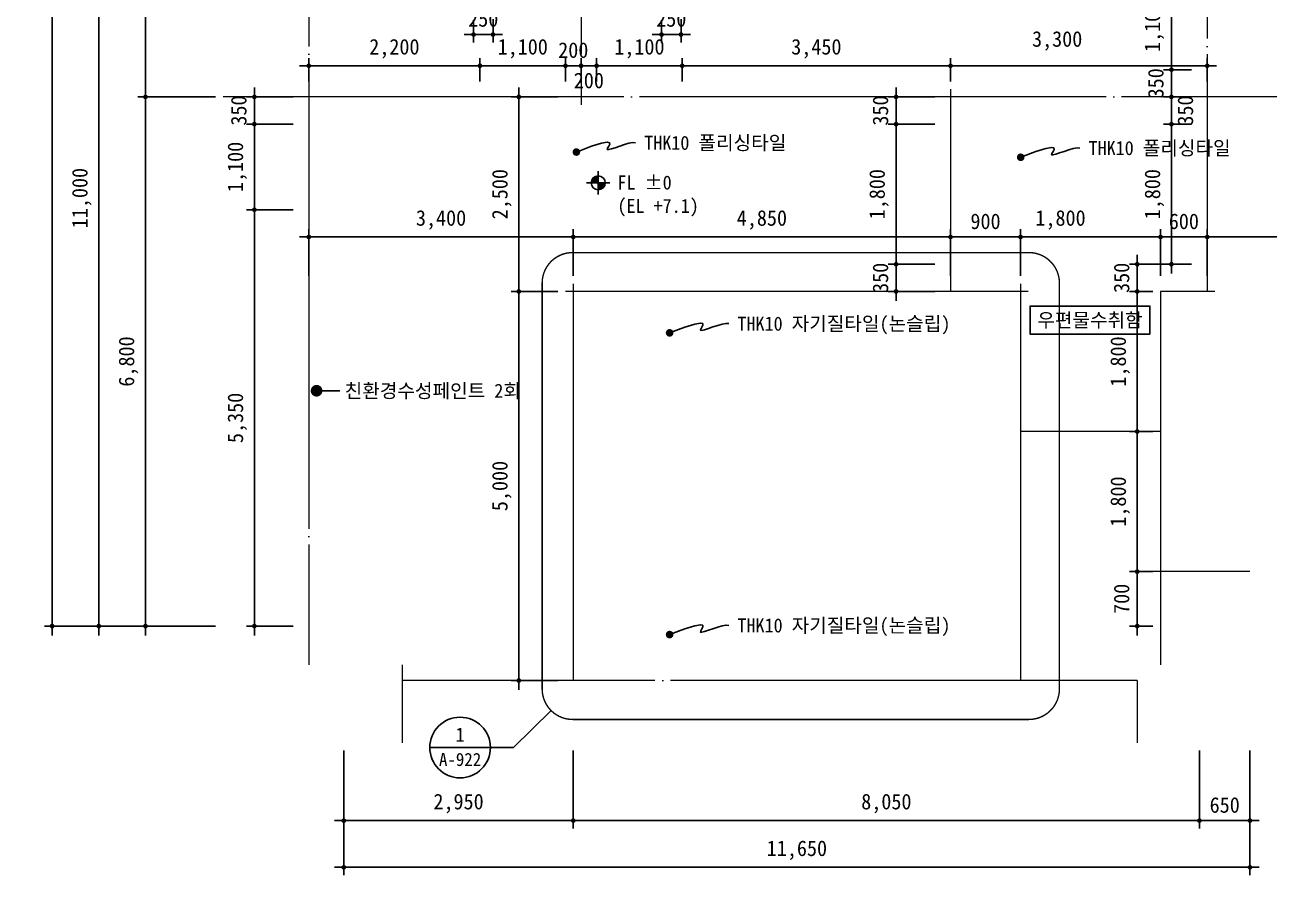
# Model space of a CAD drawing. Header units: inches. Extents: x 158004 to 351834, y 1422 to 34314.
# Drawn here: x 204784 to 220780, y 3434 to 14360 of the extents above; entities that cross this region are included whole.
import ezdxf
from ezdxf.enums import TextEntityAlignment as Align

# ---------------------------------------------------------------- set-up
doc = ezdxf.new("R2010")
doc.units = ezdxf.units.IN
doc.header["$LTSCALE"] = 2
doc.header["$MEASUREMENT"] = 0
doc.linetypes.add('CEN', pattern=[62, 60, -1, 0, -1])
doc.linetypes.add('DASHDOTX2', pattern=[2, 1, -0.5, 0, -0.5])
doc.layers.get('0').update_dxf_attribs({"linetype": 'CONTINUOUS'})
for name, color, linetype, lineweight in [('A-AXIS-LINE', 1, 'CEN', 15), ('A-DIMS', 7, 'CONTINUOUS', 25), ('A-MKXS-LEAD', 7, 'CONTINUOUS', 25), ('A-MKXS-MAK2', 3, 'DASHDOTX2', 25), ('A-MKXS-TEXT2', 7, 'CONTINUOUS', 25), ('A-MKXX-SYMB', 7, 'CONTINUOUS', 25), ('A-XXXX-SYMB', 7, 'CONTINUOUS', 25), ('A-XXXX-TXT2', 3, 'CONTINUOUS', 25)]:
    doc.layers.add(name, color=color, linetype=linetype, lineweight=lineweight)
doc.styles.add('HY울릉도L', font='H2GTRE.TTF')
doc.styles.add('돋움체', font='')
doc.styles.get('돋움체').set_extended_font_data('DotumChe')
doc.dimstyles.new('CDIM', dxfattribs={"dimtxt": 2, "dimasz": 0.6, "dimexe": 1, "dimexo": 1, "dimgap": 1, "dimtad": 1, "dimdec": 0, "dimrnd": 0.5, "dimzin": 0, "dimdsep": 32, "dimlunit": 6, "dimtxsty": 'HY울릉도L', "dimblk1": '_CIDOT', "dimblk2": '_CIDOT', "dimsah": 1, "dimcen": 4.5, "dimclrd": 2, "dimclre": 2, "dimclrt": 7, "dimadec": 0, "dimazin": 0, "dimtfac": 1, "dimtdec": 0, "dimtix": 1, "dimtmove": 2, "dimatfit": 1, "dimldrblk": '_CIDOT', "dimfxl": 1, "dimtolj": 1, "dimtzin": 0, "dimlwd": -1, "dimarcsym": 0})

# ---------------------------------------------------------------- blocks, each defined once
blk = doc.blocks.new('_CIDOT')
at = {"color": 0, "linetype": 'ByBlock'}
blk.add_line((2, 0), (-1, 0), dxfattribs=at)
at = {"color": 0, "linetype": 'ByBlock', "const_width": 0.5}
blk.add_lwpolyline([(-0.25, 0, 1), (0.25, 0, 1)], format="xyb", close=True, dxfattribs=at)
blk = doc.blocks.new('*D410')
at = {"layer": 'A-DIMS', "lineweight": -2, "transparency": 16777216}
for p, q in [((207234, 28634), (205034, 28634)), ((207234, 6634), (205034, 6634))]:
    blk.add_line(p, q, dxfattribs=at)
at = {"layer": 'A-DIMS', "transparency": 16777216}
blk.add_line((205134, 28574), (205134, 6694), dxfattribs=at)
at = {"layer": 'A-DIMS', "transparency": 16777216, "xscale": 60, "yscale": 60, "zscale": 60}
for p, rotation in [((205134, 28634), 90), ((205134, 6634), 270)]:
    blk.add_blockref('_CIDOT', p, dxfattribs=dict(at, rotation=rotation))
at = {"layer": 'A-DIMS', "color": 3, "transparency": 16777216, "insert": (204915, 17634), "char_height": 200, "attachment_point": 5, "rotation": 90, "style": '돋움체'}
blk.add_mtext('\\A1;22,000', dxfattribs=at)
blk = doc.blocks.new('*D439')
at = {"layer": 'A-DIMS', "lineweight": -2, "transparency": 16777216}
for p, q in [((207234, 17634), (206234, 17634)), ((207234, 13434), (206234, 13434))]:
    blk.add_line(p, q, dxfattribs=at)
at = {"layer": 'A-DIMS', "transparency": 16777216}
blk.add_line((206334, 13494), (206334, 17574), dxfattribs=at)
at = {"layer": 'A-DIMS', "transparency": 16777216, "xscale": 60, "yscale": 60, "zscale": 60}
for p, rotation in [((206334, 17634), 90), ((206334, 13434), 270)]:
    blk.add_blockref('_CIDOT', p, dxfattribs=dict(at, rotation=rotation))
at = {"layer": 'A-DIMS', "color": 3, "transparency": 16777216, "insert": (206115, 15534), "char_height": 200, "attachment_point": 5, "rotation": 90, "style": '돋움체'}
blk.add_mtext('\\A1;4,200', dxfattribs=at)
blk = doc.blocks.new('*D440')
at = {"layer": 'A-DIMS', "lineweight": -2, "transparency": 16777216}
for p, q in [((207234, 13434), (206234, 13434)), ((207234, 6634), (206234, 6634))]:
    blk.add_line(p, q, dxfattribs=at)
at = {"layer": 'A-DIMS', "transparency": 16777216}
blk.add_line((206334, 13374), (206334, 6694), dxfattribs=at)
at = {"layer": 'A-DIMS', "transparency": 16777216, "xscale": 60, "yscale": 60, "zscale": 60}
for p, rotation in [((206334, 13434), 90), ((206334, 6634), 270)]:
    blk.add_blockref('_CIDOT', p, dxfattribs=dict(at, rotation=rotation))
at = {"layer": 'A-DIMS', "color": 3, "transparency": 16777216, "insert": (206115, 10034), "char_height": 200, "attachment_point": 5, "rotation": 90, "style": '돋움체'}
blk.add_mtext('\\A1;6,800', dxfattribs=at)
blk = doc.blocks.new('*D441')
at = {"layer": 'A-DIMS', "lineweight": -2, "transparency": 16777216}
for p, q in [((207234, 17634), (205634, 17634)), ((207234, 6634), (205634, 6634))]:
    blk.add_line(p, q, dxfattribs=at)
at = {"layer": 'A-DIMS', "transparency": 16777216}
blk.add_line((205734, 6694), (205734, 17574), dxfattribs=at)
at = {"layer": 'A-DIMS', "transparency": 16777216, "xscale": 60, "yscale": 60, "zscale": 60}
for p, rotation in [((205734, 17634), 90), ((205734, 6634), 270)]:
    blk.add_blockref('_CIDOT', p, dxfattribs=dict(at, rotation=rotation))
at = {"layer": 'A-DIMS', "color": 3, "transparency": 16777216, "insert": (205515, 12134), "char_height": 200, "attachment_point": 5, "rotation": 90, "style": '돋움체'}
blk.add_mtext('\\A1;11,000', dxfattribs=at)
blk = doc.blocks.new('*D444')
at = {"layer": 'A-DIMS', "lineweight": -2, "transparency": 16777216}
for p, q in [((216484, 13084), (215884, 13084)), ((216484, 11284), (215884, 11284))]:
    blk.add_line(p, q, dxfattribs=at)
at = {"layer": 'A-DIMS', "transparency": 16777216}
blk.add_line((215984, 13024), (215984, 11344), dxfattribs=at)
at = {"layer": 'A-DIMS', "transparency": 16777216, "xscale": 60, "yscale": 60, "zscale": 60}
for p, rotation in [((215984, 13084), 90), ((215984, 11284), 270)]:
    blk.add_blockref('_CIDOT', p, dxfattribs=dict(at, rotation=rotation))
at = {"layer": 'A-DIMS', "color": 3, "transparency": 16777216, "insert": (215765, 12184), "char_height": 200, "attachment_point": 5, "rotation": 90, "style": '돋움체'}
blk.add_mtext('\\A1;1,800', dxfattribs=at)
blk = doc.blocks.new('*D445')
at = {"layer": 'A-DIMS', "transparency": 16777216}
for p, q in [((215984, 13494), (215984, 13554)), ((215984, 13084), (215984, 13434)), ((215984, 13024), (215984, 12964))]:
    blk.add_line(p, q, dxfattribs=at)
at = {"layer": 'A-DIMS', "lineweight": -2, "transparency": 16777216}
for p, q in [((216484, 13434), (215884, 13434)), ((216484, 13084), (215884, 13084))]:
    blk.add_line(p, q, dxfattribs=at)
at = {"layer": 'A-DIMS', "transparency": 16777216, "xscale": 60, "yscale": 60, "zscale": 60}
for p, rotation in [((215984, 13434), 270), ((215984, 13084), 90)]:
    blk.add_blockref('_CIDOT', p, dxfattribs=dict(at, rotation=rotation))
at = {"layer": 'A-DIMS', "color": 3, "transparency": 16777216, "insert": (215784, 13259), "char_height": 200, "attachment_point": 5, "rotation": 90, "style": '돋움체'}
blk.add_mtext('\\A1;350', dxfattribs=at)
blk = doc.blocks.new('*D446')
at = {"layer": 'A-DIMS', "transparency": 16777216}
for p, q in [((215984, 11344), (215984, 11404)), ((215984, 10934), (215984, 11284)), ((215984, 10874), (215984, 10814))]:
    blk.add_line(p, q, dxfattribs=at)
at = {"layer": 'A-DIMS', "lineweight": -2, "transparency": 16777216}
for p, q in [((216484, 11284), (215884, 11284)), ((216484, 10934), (215884, 10934))]:
    blk.add_line(p, q, dxfattribs=at)
at = {"layer": 'A-DIMS', "transparency": 16777216, "xscale": 60, "yscale": 60, "zscale": 60}
for p, rotation in [((215984, 11284), 270), ((215984, 10934), 90)]:
    blk.add_blockref('_CIDOT', p, dxfattribs=dict(at, rotation=rotation))
at = {"layer": 'A-DIMS', "color": 3, "transparency": 16777216, "insert": (215784, 11109), "char_height": 200, "attachment_point": 5, "rotation": 90, "style": '돋움체'}
blk.add_mtext('\\A1;350', dxfattribs=at)
blk = doc.blocks.new('*D145')
at = {"layer": 'A-DIMS', "lineweight": -2, "transparency": 16777216}
for p, q in [((208234, 13084), (207634, 13084)), ((208234, 11984), (207634, 11984))]:
    blk.add_line(p, q, dxfattribs=at)
at = {"layer": 'A-DIMS', "transparency": 16777216}
blk.add_line((207734, 13024), (207734, 12044), dxfattribs=at)
at = {"layer": 'A-DIMS', "transparency": 16777216, "xscale": 60, "yscale": 60, "zscale": 60}
for p, rotation in [((207734, 13084), 90), ((207734, 11984), 270)]:
    blk.add_blockref('_CIDOT', p, dxfattribs=dict(at, rotation=rotation))
at = {"layer": 'A-DIMS', "color": 3, "transparency": 16777216, "insert": (207515, 12534), "char_height": 200, "attachment_point": 5, "rotation": 90, "style": '돋움체'}
blk.add_mtext('\\A1;1,100', dxfattribs=at)
blk = doc.blocks.new('*D447')
at = {"layer": 'A-DIMS', "transparency": 16777216}
for p, q in [((207734, 13494), (207734, 13554)), ((207734, 13084), (207734, 13434)), ((207734, 13024), (207734, 12964))]:
    blk.add_line(p, q, dxfattribs=at)
at = {"layer": 'A-DIMS', "lineweight": -2, "transparency": 16777216}
for p, q in [((208234, 13434), (207634, 13434)), ((208234, 13084), (207634, 13084))]:
    blk.add_line(p, q, dxfattribs=at)
at = {"layer": 'A-DIMS', "transparency": 16777216, "xscale": 60, "yscale": 60, "zscale": 60}
for p, rotation in [((207734, 13434), 270), ((207734, 13084), 90)]:
    blk.add_blockref('_CIDOT', p, dxfattribs=dict(at, rotation=rotation))
at = {"layer": 'A-DIMS', "color": 3, "transparency": 16777216, "insert": (207534, 13259), "char_height": 200, "attachment_point": 5, "rotation": 90, "style": '돋움체'}
blk.add_mtext('\\A1;350', dxfattribs=at)
blk = doc.blocks.new('*D146')
at = {"layer": 'A-DIMS', "lineweight": -2, "transparency": 16777216}
for p, q in [((208234, 11984), (207634, 11984)), ((208234, 6634), (207634, 6634))]:
    blk.add_line(p, q, dxfattribs=at)
at = {"layer": 'A-DIMS', "transparency": 16777216}
blk.add_line((207734, 6694), (207734, 11924), dxfattribs=at)
at = {"layer": 'A-DIMS', "transparency": 16777216, "xscale": 60, "yscale": 60, "zscale": 60}
for p, rotation in [((207734, 11984), 90), ((207734, 6634), 270)]:
    blk.add_blockref('_CIDOT', p, dxfattribs=dict(at, rotation=rotation))
at = {"layer": 'A-DIMS', "color": 3, "transparency": 16777216, "insert": (207515, 9309), "char_height": 200, "attachment_point": 5, "rotation": 90, "style": '돋움체'}
blk.add_mtext('\\A1;5,350', dxfattribs=at)
blk = doc.blocks.new('*D165')
at = {"layer": 'A-DIMS', "lineweight": -2, "transparency": 16777216}
for p, q in [((211934, 13609), (211934, 13934)), ((212134, 13634), (212134, 13934))]:
    blk.add_line(p, q, dxfattribs=at)
at = {"layer": 'A-DIMS', "transparency": 16777216}
for p, q in [((211874, 13834), (211814, 13834)), ((212134, 13834), (211934, 13834)), ((212194, 13834), (212254, 13834))]:
    blk.add_line(p, q, dxfattribs=at)
at = {"layer": 'A-DIMS', "transparency": 16777216, "xscale": 60, "yscale": 60, "zscale": 60}
blk.add_blockref('_CIDOT', (211934, 13834), dxfattribs=at)
at = {"layer": 'A-DIMS', "transparency": 16777216, "xscale": 60, "yscale": 60, "zscale": 60, "rotation": 180}
blk.add_blockref('_CIDOT', (212134, 13834), dxfattribs=at)
at = {"layer": 'A-DIMS', "color": 3, "transparency": 16777216, "insert": (212034, 13644), "char_height": 200, "attachment_point": 5, "style": '돋움체'}
blk.add_mtext('\\A1;200', dxfattribs=at)
blk = doc.blocks.new('*D166')
at = {"layer": 'A-DIMS', "lineweight": -2, "transparency": 16777216}
for p, q in [((212134, 13634), (212134, 13934)), ((213234, 13634), (213234, 13934))]:
    blk.add_line(p, q, dxfattribs=at)
at = {"layer": 'A-DIMS', "transparency": 16777216}
blk.add_line((212194, 13834), (213174, 13834), dxfattribs=at)
at = {"layer": 'A-DIMS', "transparency": 16777216, "xscale": 60, "yscale": 60, "zscale": 60, "rotation": 180}
blk.add_blockref('_CIDOT', (212134, 13834), dxfattribs=at)
at = {"layer": 'A-DIMS', "transparency": 16777216, "xscale": 60, "yscale": 60, "zscale": 60}
blk.add_blockref('_CIDOT', (213234, 13834), dxfattribs=at)
at = {"layer": 'A-DIMS', "color": 3, "transparency": 16777216, "insert": (212684, 14053), "char_height": 200, "attachment_point": 5, "style": '돋움체'}
blk.add_mtext('\\A1;1,100', dxfattribs=at)
blk = doc.blocks.new('*D167')
at = {"layer": 'A-DIMS', "lineweight": -2, "transparency": 16777216}
for p, q in [((211734, 13634), (211734, 13934)), ((211934, 13609), (211934, 13934))]:
    blk.add_line(p, q, dxfattribs=at)
at = {"layer": 'A-DIMS', "transparency": 16777216}
for p, q in [((211674, 13834), (211614, 13834)), ((211734, 13834), (211934, 13834)), ((211994, 13834), (212054, 13834))]:
    blk.add_line(p, q, dxfattribs=at)
at = {"layer": 'A-DIMS', "transparency": 16777216, "xscale": 60, "yscale": 60, "zscale": 60}
blk.add_blockref('_CIDOT', (211734, 13834), dxfattribs=at)
at = {"layer": 'A-DIMS', "transparency": 16777216, "xscale": 60, "yscale": 60, "zscale": 60, "rotation": 180}
blk.add_blockref('_CIDOT', (211934, 13834), dxfattribs=at)
at = {"layer": 'A-DIMS', "color": 3, "transparency": 16777216, "insert": (211834, 14034), "char_height": 200, "attachment_point": 5, "style": '돋움체'}
blk.add_mtext('\\A1;200', dxfattribs=at)
blk = doc.blocks.new('*D168')
at = {"layer": 'A-DIMS', "lineweight": -2, "transparency": 16777216}
for p, q in [((210634, 13634), (210634, 13934)), ((211734, 13634), (211734, 13934))]:
    blk.add_line(p, q, dxfattribs=at)
at = {"layer": 'A-DIMS', "transparency": 16777216}
blk.add_line((211674, 13834), (210694, 13834), dxfattribs=at)
at = {"layer": 'A-DIMS', "transparency": 16777216, "xscale": 60, "yscale": 60, "zscale": 60, "rotation": 180}
blk.add_blockref('_CIDOT', (210634, 13834), dxfattribs=at)
at = {"layer": 'A-DIMS', "transparency": 16777216, "xscale": 60, "yscale": 60, "zscale": 60}
blk.add_blockref('_CIDOT', (211734, 13834), dxfattribs=at)
at = {"layer": 'A-DIMS', "color": 3, "transparency": 16777216, "insert": (211184, 14053), "char_height": 200, "attachment_point": 5, "style": '돋움체'}
blk.add_mtext('\\A1;1,100', dxfattribs=at)
blk = doc.blocks.new('*D169')
at = {"layer": 'A-DIMS', "lineweight": -2, "transparency": 16777216}
for p, q in [((208434, 13634), (208434, 13934)), ((210634, 13634), (210634, 13934))]:
    blk.add_line(p, q, dxfattribs=at)
at = {"layer": 'A-DIMS', "transparency": 16777216}
blk.add_line((208494, 13834), (210574, 13834), dxfattribs=at)
at = {"layer": 'A-DIMS', "transparency": 16777216, "xscale": 60, "yscale": 60, "zscale": 60, "rotation": 180}
blk.add_blockref('_CIDOT', (208434, 13834), dxfattribs=at)
at = {"layer": 'A-DIMS', "transparency": 16777216, "xscale": 60, "yscale": 60, "zscale": 60}
blk.add_blockref('_CIDOT', (210634, 13834), dxfattribs=at)
at = {"layer": 'A-DIMS', "color": 3, "transparency": 16777216, "insert": (209534, 14053), "char_height": 200, "attachment_point": 5, "style": '돋움체'}
blk.add_mtext('\\A1;2,200', dxfattribs=at)
blk = doc.blocks.new('*D170')
at = {"layer": 'A-DIMS', "lineweight": -2, "transparency": 16777216}
for p, q in [((213234, 13634), (213234, 13934)), ((216684, 13634), (216684, 13934))]:
    blk.add_line(p, q, dxfattribs=at)
at = {"layer": 'A-DIMS', "transparency": 16777216}
blk.add_line((216624, 13834), (213294, 13834), dxfattribs=at)
at = {"layer": 'A-DIMS', "transparency": 16777216, "xscale": 60, "yscale": 60, "zscale": 60, "rotation": 180}
blk.add_blockref('_CIDOT', (213234, 13834), dxfattribs=at)
at = {"layer": 'A-DIMS', "transparency": 16777216, "xscale": 60, "yscale": 60, "zscale": 60}
blk.add_blockref('_CIDOT', (216684, 13834), dxfattribs=at)
at = {"layer": 'A-DIMS', "color": 3, "transparency": 16777216, "insert": (214959, 14053), "char_height": 200, "attachment_point": 5, "style": '돋움체'}
blk.add_mtext('\\A1;3,450', dxfattribs=at)
blk = doc.blocks.new('*D171')
at = {"layer": 'A-DIMS', "lineweight": -2, "transparency": 16777216}
for p, q in [((216684, 13634), (216684, 13934)), ((219984, 13634), (219984, 13934))]:
    blk.add_line(p, q, dxfattribs=at)
at = {"layer": 'A-DIMS', "transparency": 16777216}
blk.add_line((216744, 13834), (219924, 13834), dxfattribs=at)
at = {"layer": 'A-DIMS', "transparency": 16777216, "xscale": 60, "yscale": 60, "zscale": 60, "rotation": 180}
blk.add_blockref('_CIDOT', (216684, 13834), dxfattribs=at)
at = {"layer": 'A-DIMS', "transparency": 16777216, "xscale": 60, "yscale": 60, "zscale": 60}
blk.add_blockref('_CIDOT', (219984, 13834), dxfattribs=at)
at = {"layer": 'A-DIMS', "color": 3, "transparency": 16777216, "insert": (218055, 14153), "char_height": 200, "attachment_point": 5, "style": '돋움체'}
blk.add_mtext('\\A1;3,300', dxfattribs=at)
blk = doc.blocks.new('*D448')
at = {"layer": 'A-DIMS', "lineweight": -2, "transparency": 16777216}
for p, q in [((211634, 13434), (211034, 13434)), ((211634, 10934), (211034, 10934))]:
    blk.add_line(p, q, dxfattribs=at)
at = {"layer": 'A-DIMS', "transparency": 16777216}
blk.add_line((211134, 13374), (211134, 10994), dxfattribs=at)
at = {"layer": 'A-DIMS', "transparency": 16777216, "xscale": 60, "yscale": 60, "zscale": 60}
for p, rotation in [((211134, 13434), 90), ((211134, 10934), 270)]:
    blk.add_blockref('_CIDOT', p, dxfattribs=dict(at, rotation=rotation))
at = {"layer": 'A-DIMS', "color": 3, "transparency": 16777216, "insert": (210915, 12184), "char_height": 200, "attachment_point": 5, "rotation": 90, "style": '돋움체'}
blk.add_mtext('\\A1;2,500', dxfattribs=at)
blk = doc.blocks.new('*D449')
at = {"layer": 'A-DIMS', "lineweight": -2, "transparency": 16777216}
for p, q in [((211634, 10934), (211034, 10934)), ((211634, 5934), (211034, 5934))]:
    blk.add_line(p, q, dxfattribs=at)
at = {"layer": 'A-DIMS', "transparency": 16777216}
blk.add_line((211134, 5994), (211134, 10874), dxfattribs=at)
at = {"layer": 'A-DIMS', "transparency": 16777216, "xscale": 60, "yscale": 60, "zscale": 60}
for p, rotation in [((211134, 10934), 90), ((211134, 5934), 270)]:
    blk.add_blockref('_CIDOT', p, dxfattribs=dict(at, rotation=rotation))
at = {"layer": 'A-DIMS', "color": 3, "transparency": 16777216, "insert": (210915, 8434), "char_height": 200, "attachment_point": 5, "rotation": 90, "style": '돋움체'}
blk.add_mtext('\\A1;5,000', dxfattribs=at)
blk = doc.blocks.new('*D450')
at = {"layer": 'A-DIMS', "lineweight": -2, "transparency": 16777216}
for p, q in [((216684, 11134), (216684, 11734)), ((217584, 11134), (217584, 11734))]:
    blk.add_line(p, q, dxfattribs=at)
at = {"layer": 'A-DIMS', "transparency": 16777216}
blk.add_line((217524, 11634), (216744, 11634), dxfattribs=at)
at = {"layer": 'A-DIMS', "transparency": 16777216, "xscale": 60, "yscale": 60, "zscale": 60, "rotation": 180}
blk.add_blockref('_CIDOT', (216684, 11634), dxfattribs=at)
at = {"layer": 'A-DIMS', "transparency": 16777216, "xscale": 60, "yscale": 60, "zscale": 60}
blk.add_blockref('_CIDOT', (217584, 11634), dxfattribs=at)
at = {"layer": 'A-DIMS', "color": 3, "transparency": 16777216, "insert": (217134, 11834), "char_height": 200, "attachment_point": 5, "style": '돋움체'}
blk.add_mtext('\\A1;900', dxfattribs=at)
blk = doc.blocks.new('*D451')
at = {"layer": 'A-DIMS', "lineweight": -2, "transparency": 16777216}
for p, q in [((211834, 11134), (211834, 11734)), ((216684, 11134), (216684, 11734))]:
    blk.add_line(p, q, dxfattribs=at)
at = {"layer": 'A-DIMS', "transparency": 16777216}
blk.add_line((211894, 11634), (216624, 11634), dxfattribs=at)
at = {"layer": 'A-DIMS', "transparency": 16777216, "xscale": 60, "yscale": 60, "zscale": 60, "rotation": 180}
blk.add_blockref('_CIDOT', (211834, 11634), dxfattribs=at)
at = {"layer": 'A-DIMS', "transparency": 16777216, "xscale": 60, "yscale": 60, "zscale": 60}
blk.add_blockref('_CIDOT', (216684, 11634), dxfattribs=at)
at = {"layer": 'A-DIMS', "color": 3, "transparency": 16777216, "insert": (214259, 11853), "char_height": 200, "attachment_point": 5, "style": '돋움체'}
blk.add_mtext('\\A1;4,850', dxfattribs=at)
blk = doc.blocks.new('*D452')
at = {"layer": 'A-DIMS', "lineweight": -2, "transparency": 16777216}
for p, q in [((217584, 11134), (217584, 11734)), ((219384, 11134), (219384, 11734))]:
    blk.add_line(p, q, dxfattribs=at)
at = {"layer": 'A-DIMS', "transparency": 16777216}
blk.add_line((217644, 11634), (219324, 11634), dxfattribs=at)
at = {"layer": 'A-DIMS', "transparency": 16777216, "xscale": 60, "yscale": 60, "zscale": 60, "rotation": 180}
blk.add_blockref('_CIDOT', (217584, 11634), dxfattribs=at)
at = {"layer": 'A-DIMS', "transparency": 16777216, "xscale": 60, "yscale": 60, "zscale": 60}
blk.add_blockref('_CIDOT', (219384, 11634), dxfattribs=at)
at = {"layer": 'A-DIMS', "color": 3, "transparency": 16777216, "insert": (218098, 11853), "char_height": 200, "attachment_point": 5, "style": '돋움체'}
blk.add_mtext('\\A1;1,800', dxfattribs=at)
blk = doc.blocks.new('*D453')
at = {"layer": 'A-DIMS', "lineweight": -2, "transparency": 16777216}
for p, q in [((219384, 11134), (219384, 11734)), ((219984, 11134), (219984, 11734))]:
    blk.add_line(p, q, dxfattribs=at)
at = {"layer": 'A-DIMS', "transparency": 16777216}
blk.add_line((219924, 11634), (219444, 11634), dxfattribs=at)
at = {"layer": 'A-DIMS', "transparency": 16777216, "xscale": 60, "yscale": 60, "zscale": 60, "rotation": 180}
blk.add_blockref('_CIDOT', (219384, 11634), dxfattribs=at)
at = {"layer": 'A-DIMS', "transparency": 16777216, "xscale": 60, "yscale": 60, "zscale": 60}
blk.add_blockref('_CIDOT', (219984, 11634), dxfattribs=at)
at = {"layer": 'A-DIMS', "color": 3, "transparency": 16777216, "insert": (219684, 11834), "char_height": 200, "attachment_point": 5, "style": '돋움체'}
blk.add_mtext('\\A1;600', dxfattribs=at)
blk = doc.blocks.new('*D454')
at = {"layer": 'A-DIMS', "lineweight": -2, "transparency": 16777216}
for p, q in [((208434, 11134), (208434, 11734)), ((211834, 11134), (211834, 11734))]:
    blk.add_line(p, q, dxfattribs=at)
at = {"layer": 'A-DIMS', "transparency": 16777216}
blk.add_line((211774, 11634), (208494, 11634), dxfattribs=at)
at = {"layer": 'A-DIMS', "transparency": 16777216, "xscale": 60, "yscale": 60, "zscale": 60, "rotation": 180}
blk.add_blockref('_CIDOT', (208434, 11634), dxfattribs=at)
at = {"layer": 'A-DIMS', "transparency": 16777216, "xscale": 60, "yscale": 60, "zscale": 60}
blk.add_blockref('_CIDOT', (211834, 11634), dxfattribs=at)
at = {"layer": 'A-DIMS', "color": 3, "transparency": 16777216, "insert": (210134, 11853), "char_height": 200, "attachment_point": 5, "style": '돋움체'}
blk.add_mtext('\\A1;3,400', dxfattribs=at)
blk = doc.blocks.new('*D177')
at = {"layer": 'A-DIMS', "lineweight": -2, "transparency": 16777216}
for p, q in [((219784, 13084), (219424, 13084)), ((219784, 11284), (219424, 11284))]:
    blk.add_line(p, q, dxfattribs=at)
at = {"layer": 'A-DIMS', "transparency": 16777216}
blk.add_line((219524, 13024), (219524, 11344), dxfattribs=at)
at = {"layer": 'A-DIMS', "transparency": 16777216, "xscale": 60, "yscale": 60, "zscale": 60}
for p, rotation in [((219524, 13084), 90), ((219524, 11284), 270)]:
    blk.add_blockref('_CIDOT', p, dxfattribs=dict(at, rotation=rotation))
at = {"layer": 'A-DIMS', "color": 3, "transparency": 16777216, "insert": (219305, 12184), "char_height": 200, "attachment_point": 5, "rotation": 90, "style": '돋움체'}
blk.add_mtext('\\A1;1,800', dxfattribs=at)
blk = doc.blocks.new('*D176')
at = {"layer": 'A-DIMS', "lineweight": -2, "transparency": 16777216}
for p, q in [((219784, 13434), (219424, 13434)), ((219784, 13084), (219424, 13084))]:
    blk.add_line(p, q, dxfattribs=at)
at = {"layer": 'A-DIMS', "transparency": 16777216}
blk.add_line((219524, 13144), (219524, 13374), dxfattribs=at)
at = {"layer": 'A-DIMS', "transparency": 16777216, "xscale": 60, "yscale": 60, "zscale": 60}
for p, rotation in [((219524, 13434), 90), ((219524, 13084), 270)]:
    blk.add_blockref('_CIDOT', p, dxfattribs=dict(at, rotation=rotation))
at = {"layer": 'A-DIMS', "color": 3, "transparency": 16777216, "insert": (219704, 13259), "char_height": 200, "attachment_point": 5, "rotation": 90, "style": '돋움체'}
blk.add_mtext('\\A1;350', dxfattribs=at)
blk = doc.blocks.new('*D456')
at = {"layer": 'A-DIMS', "transparency": 16777216}
for p, q in [((219084, 11344), (219084, 11404)), ((219084, 10934), (219084, 11284)), ((219084, 10874), (219084, 10814))]:
    blk.add_line(p, q, dxfattribs=at)
at = {"layer": 'A-DIMS', "lineweight": -2, "transparency": 16777216}
for p, q in [((219784, 11284), (218984, 11284)), ((219284, 10934), (218984, 10934))]:
    blk.add_line(p, q, dxfattribs=at)
at = {"layer": 'A-DIMS', "transparency": 16777216, "xscale": 60, "yscale": 60, "zscale": 60}
for p, rotation in [((219084, 11284), 270), ((219084, 10934), 90)]:
    blk.add_blockref('_CIDOT', p, dxfattribs=dict(at, rotation=rotation))
at = {"layer": 'A-DIMS', "color": 3, "transparency": 16777216, "insert": (218884, 11109), "char_height": 200, "attachment_point": 5, "rotation": 90, "style": '돋움체'}
blk.add_mtext('\\A1;350', dxfattribs=at)
blk = doc.blocks.new('*D175')
at = {"layer": 'A-DIMS', "lineweight": -2, "transparency": 16777216}
for p, q in [((219784, 13784), (219424, 13784)), ((219784, 13434), (219424, 13434))]:
    blk.add_line(p, q, dxfattribs=at)
at = {"layer": 'A-DIMS', "transparency": 16777216}
for p, q in [((219524, 13844), (219524, 13904)), ((219524, 13784), (219524, 13434)), ((219524, 13374), (219524, 13314))]:
    blk.add_line(p, q, dxfattribs=at)
at = {"layer": 'A-DIMS', "transparency": 16777216, "xscale": 60, "yscale": 60, "zscale": 60}
for p, rotation in [((219524, 13784), 270), ((219524, 13434), 90)]:
    blk.add_blockref('_CIDOT', p, dxfattribs=dict(at, rotation=rotation))
at = {"layer": 'A-DIMS', "color": 3, "transparency": 16777216, "insert": (219324, 13609), "char_height": 200, "attachment_point": 5, "rotation": 90, "style": '돋움체'}
blk.add_mtext('\\A1;350', dxfattribs=at)
blk = doc.blocks.new('*D173')
at = {"layer": 'A-DIMS', "lineweight": -2, "transparency": 16777216}
for p, q in [((219784, 14884), (219424, 14884)), ((219784, 13784), (219424, 13784))]:
    blk.add_line(p, q, dxfattribs=at)
at = {"layer": 'A-DIMS', "transparency": 16777216}
blk.add_line((219524, 13844), (219524, 14824), dxfattribs=at)
at = {"layer": 'A-DIMS', "transparency": 16777216, "xscale": 60, "yscale": 60, "zscale": 60}
for p, rotation in [((219524, 14884), 90), ((219524, 13784), 270)]:
    blk.add_blockref('_CIDOT', p, dxfattribs=dict(at, rotation=rotation))
at = {"layer": 'A-DIMS', "color": 3, "transparency": 16777216, "insert": (219305, 14334), "char_height": 200, "attachment_point": 5, "rotation": 90, "style": '돋움체'}
blk.add_mtext('\\A1;1,100', dxfattribs=at)
blk = doc.blocks.new('*D457')
at = {"layer": 'A-DIMS', "lineweight": -2, "transparency": 16777216}
for p, q in [((219284, 10934), (218984, 10934)), ((219284, 9134), (218984, 9134))]:
    blk.add_line(p, q, dxfattribs=at)
at = {"layer": 'A-DIMS', "transparency": 16777216}
blk.add_line((219084, 10874), (219084, 9194), dxfattribs=at)
at = {"layer": 'A-DIMS', "transparency": 16777216, "xscale": 60, "yscale": 60, "zscale": 60}
for p, rotation in [((219084, 10934), 90), ((219084, 9134), 270)]:
    blk.add_blockref('_CIDOT', p, dxfattribs=dict(at, rotation=rotation))
at = {"layer": 'A-DIMS', "color": 3, "transparency": 16777216, "insert": (218865, 10034), "char_height": 200, "attachment_point": 5, "rotation": 90, "style": '돋움체'}
blk.add_mtext('\\A1;1,800', dxfattribs=at)
blk = doc.blocks.new('*D458')
at = {"layer": 'A-DIMS', "lineweight": -2, "transparency": 16777216}
for p, q in [((219284, 9134), (218984, 9134)), ((219284, 7334), (218984, 7334))]:
    blk.add_line(p, q, dxfattribs=at)
at = {"layer": 'A-DIMS', "transparency": 16777216}
blk.add_line((219084, 7394), (219084, 9074), dxfattribs=at)
at = {"layer": 'A-DIMS', "transparency": 16777216, "xscale": 60, "yscale": 60, "zscale": 60}
for p, rotation in [((219084, 9134), 90), ((219084, 7334), 270)]:
    blk.add_blockref('_CIDOT', p, dxfattribs=dict(at, rotation=rotation))
at = {"layer": 'A-DIMS', "color": 3, "transparency": 16777216, "insert": (218865, 8234), "char_height": 200, "attachment_point": 5, "rotation": 90, "style": '돋움체'}
blk.add_mtext('\\A1;1,800', dxfattribs=at)
blk = doc.blocks.new('*D459')
at = {"layer": 'A-DIMS', "lineweight": -2, "transparency": 16777216}
for p, q in [((219284, 7334), (218984, 7334)), ((219284, 6634), (218984, 6634))]:
    blk.add_line(p, q, dxfattribs=at)
at = {"layer": 'A-DIMS', "transparency": 16777216}
blk.add_line((219084, 7274), (219084, 6694), dxfattribs=at)
at = {"layer": 'A-DIMS', "transparency": 16777216, "xscale": 60, "yscale": 60, "zscale": 60}
for p, rotation in [((219084, 7334), 90), ((219084, 6634), 270)]:
    blk.add_blockref('_CIDOT', p, dxfattribs=dict(at, rotation=rotation))
at = {"layer": 'A-DIMS', "color": 3, "transparency": 16777216, "insert": (218884, 6984), "char_height": 200, "attachment_point": 5, "rotation": 90, "style": '돋움체'}
blk.add_mtext('\\A1;700', dxfattribs=at)
blk = doc.blocks.new('*D460')
at = {"layer": 'A-DIMS', "lineweight": -2, "transparency": 16777216}
for p, q in [((208884, 5034), (208884, 3434)), ((220534, 5034), (220534, 3434))]:
    blk.add_line(p, q, dxfattribs=at)
at = {"layer": 'A-DIMS', "transparency": 16777216}
blk.add_line((208944, 3534), (220474, 3534), dxfattribs=at)
at = {"layer": 'A-DIMS', "transparency": 16777216, "xscale": 60, "yscale": 60, "zscale": 60, "rotation": 180}
blk.add_blockref('_CIDOT', (208884, 3534), dxfattribs=at)
at = {"layer": 'A-DIMS', "transparency": 16777216, "xscale": 60, "yscale": 60, "zscale": 60}
blk.add_blockref('_CIDOT', (220534, 3534), dxfattribs=at)
at = {"layer": 'A-DIMS', "color": 3, "transparency": 16777216, "insert": (214709, 3753), "char_height": 200, "attachment_point": 5, "style": '돋움체'}
blk.add_mtext('\\A1;11,650', dxfattribs=at)
blk = doc.blocks.new('*D461')
at = {"layer": 'A-DIMS', "lineweight": -2, "transparency": 16777216}
for p, q in [((211834, 5034), (211834, 4034)), ((219884, 5034), (219884, 4034))]:
    blk.add_line(p, q, dxfattribs=at)
at = {"layer": 'A-DIMS', "transparency": 16777216}
blk.add_line((211894, 4134), (219824, 4134), dxfattribs=at)
at = {"layer": 'A-DIMS', "transparency": 16777216, "xscale": 60, "yscale": 60, "zscale": 60, "rotation": 180}
blk.add_blockref('_CIDOT', (211834, 4134), dxfattribs=at)
at = {"layer": 'A-DIMS', "transparency": 16777216, "xscale": 60, "yscale": 60, "zscale": 60}
blk.add_blockref('_CIDOT', (219884, 4134), dxfattribs=at)
at = {"layer": 'A-DIMS', "color": 3, "transparency": 16777216, "insert": (215859, 4353), "char_height": 200, "attachment_point": 5, "style": '돋움체'}
blk.add_mtext('\\A1;8,050', dxfattribs=at)
blk = doc.blocks.new('*D462')
at = {"layer": 'A-DIMS', "lineweight": -2, "transparency": 16777216}
for p, q in [((219884, 5034), (219884, 4034)), ((220534, 5034), (220534, 4034))]:
    blk.add_line(p, q, dxfattribs=at)
at = {"layer": 'A-DIMS', "transparency": 16777216}
blk.add_line((220474, 4134), (219944, 4134), dxfattribs=at)
at = {"layer": 'A-DIMS', "transparency": 16777216, "xscale": 60, "yscale": 60, "zscale": 60, "rotation": 180}
blk.add_blockref('_CIDOT', (219884, 4134), dxfattribs=at)
at = {"layer": 'A-DIMS', "transparency": 16777216, "xscale": 60, "yscale": 60, "zscale": 60}
blk.add_blockref('_CIDOT', (220534, 4134), dxfattribs=at)
at = {"layer": 'A-DIMS', "color": 3, "transparency": 16777216, "insert": (220209, 4334), "char_height": 200, "attachment_point": 5, "style": '돋움체'}
blk.add_mtext('\\A1;650', dxfattribs=at)
blk = doc.blocks.new('*D463')
at = {"layer": 'A-DIMS', "lineweight": -2, "transparency": 16777216}
for p, q in [((208884, 5034), (208884, 4034)), ((211834, 5034), (211834, 4034))]:
    blk.add_line(p, q, dxfattribs=at)
at = {"layer": 'A-DIMS', "transparency": 16777216}
blk.add_line((211774, 4134), (208944, 4134), dxfattribs=at)
at = {"layer": 'A-DIMS', "transparency": 16777216, "xscale": 60, "yscale": 60, "zscale": 60, "rotation": 180}
blk.add_blockref('_CIDOT', (208884, 4134), dxfattribs=at)
at = {"layer": 'A-DIMS', "transparency": 16777216, "xscale": 60, "yscale": 60, "zscale": 60}
blk.add_blockref('_CIDOT', (211834, 4134), dxfattribs=at)
at = {"layer": 'A-DIMS', "color": 3, "transparency": 16777216, "insert": (210359, 4353), "char_height": 200, "attachment_point": 5, "style": '돋움체'}
blk.add_mtext('\\A1;2,950', dxfattribs=at)
blk = doc.blocks.new('*D464')
at = {"layer": 'A-DIMS', "lineweight": -2, "transparency": 16777216}
for p, q in [((219984, 11134), (219984, 11734)), ((222734, 11134), (222734, 11734))]:
    blk.add_line(p, q, dxfattribs=at)
at = {"layer": 'A-DIMS', "transparency": 16777216}
blk.add_line((220044, 11634), (222674, 11634), dxfattribs=at)
at = {"layer": 'A-DIMS', "transparency": 16777216, "xscale": 60, "yscale": 60, "zscale": 60, "rotation": 180}
blk.add_blockref('_CIDOT', (219984, 11634), dxfattribs=at)
at = {"layer": 'A-DIMS', "transparency": 16777216, "xscale": 60, "yscale": 60, "zscale": 60}
blk.add_blockref('_CIDOT', (222734, 11634), dxfattribs=at)
at = {"layer": 'A-DIMS', "color": 3, "transparency": 16777216, "insert": (221359, 11853), "char_height": 200, "attachment_point": 5, "style": '돋움체'}
blk.add_mtext('\\A1;2,750', dxfattribs=at)
blk = doc.blocks.new('*D164')
at = {"layer": 'A-DIMS', "lineweight": -2, "transparency": 16777216}
for p, q in [((210552, 14422), (210552, 14135)), ((210802, 14434), (210802, 14135))]:
    blk.add_line(p, q, dxfattribs=at)
at = {"layer": 'A-DIMS', "transparency": 16777216}
for p, q in [((210492, 14235), (210432, 14235)), ((210802, 14235), (210552, 14235)), ((210862, 14235), (210922, 14235))]:
    blk.add_line(p, q, dxfattribs=at)
at = {"layer": 'A-DIMS', "transparency": 16777216, "xscale": 60, "yscale": 60, "zscale": 60}
blk.add_blockref('_CIDOT', (210552, 14235), dxfattribs=at)
at = {"layer": 'A-DIMS', "transparency": 16777216, "xscale": 60, "yscale": 60, "zscale": 60, "rotation": 180}
blk.add_blockref('_CIDOT', (210802, 14235), dxfattribs=at)
at = {"layer": 'A-DIMS', "color": 3, "transparency": 16777216, "insert": (210677, 14435), "char_height": 200, "attachment_point": 5, "style": '돋움체'}
blk.add_mtext('\\A1;250', dxfattribs=at)
blk = doc.blocks.new('*D172')
at = {"layer": 'A-DIMS', "lineweight": -2, "transparency": 16777216}
for p, q in [((212969, 14422), (212969, 14135)), ((213219, 14434), (213219, 14135))]:
    blk.add_line(p, q, dxfattribs=at)
at = {"layer": 'A-DIMS', "transparency": 16777216}
for p, q in [((212909, 14235), (212849, 14235)), ((213219, 14235), (212969, 14235)), ((213279, 14235), (213339, 14235))]:
    blk.add_line(p, q, dxfattribs=at)
at = {"layer": 'A-DIMS', "transparency": 16777216, "xscale": 60, "yscale": 60, "zscale": 60}
blk.add_blockref('_CIDOT', (212969, 14235), dxfattribs=at)
at = {"layer": 'A-DIMS', "transparency": 16777216, "xscale": 60, "yscale": 60, "zscale": 60, "rotation": 180}
blk.add_blockref('_CIDOT', (213219, 14235), dxfattribs=at)
at = {"layer": 'A-DIMS', "color": 3, "transparency": 16777216, "insert": (213094, 14435), "char_height": 200, "attachment_point": 5, "style": '돋움체'}
blk.add_mtext('\\A1;250', dxfattribs=at)

msp = doc.modelspace()

# ---------------------------------------------------------------- hatches: boundary and pattern name
at = {"layer": 'A-XXXX-SYMB'}
h = msp.add_hatch(color=256, dxfattribs=at)
h.paths.add_polyline_path([(212155, 12420.1, 0.4142136), (212065, 12330.1), (212155, 12330.1)])
h.paths.add_polyline_path([(212245, 12330.1), (212155, 12330.1), (212155, 12240.1, 0.4142136)])

# ---------------------------------------------------------------- linework, layer by layer
at = {"layer": 'A-AXIS-LINE', "ltscale": 50}
for p, q in [((219984, 20184), (219984, 10934)), ((208434, 20084), (208434, 6134)), ((211934, 19984), (211934, 13334)), ((216684, 13534), (216684, 10934)), ((224884, 13434), (207334, 13434)), ((217684, 10934), (211734, 10934)), ((211834, 11034), (211834, 5934)), ((217584, 11034), (217584, 5934)), ((219384, 10934), (219384, 6134)), ((220084, 10934), (219384, 10934)), ((219384, 9134), (217584, 9134)), ((220534, 7334), (219284, 7334)), ((209634, 6134), (209634, 5134)), ((219084, 5934), (209634, 5934)), ((219084, 5934), (219084, 5134))]:
    msp.add_line(p, q, dxfattribs=at)
at = {"layer": 'A-MKXS-LEAD'}
msp.add_line((208534, 9658), (208834, 9658), dxfattribs=at)
for points in [[(211873.9, 12725.7), (212069.4, 12799.4), (212196.8, 12839.2), (212269.3, 12852.1), (212300.1, 12845.1), (212302.4, 12825.3), (212289.4, 12799.7), (212274.4, 12775.3), (212270.5, 12759.2), (212287.8, 12756.5), (212324, 12765.3), (212373.8, 12781.8), (212431.5, 12802), (212492, 12822.2), (212549.6, 12838.5), (212599, 12847.1), (212634.7, 12844.2)], [(217586.1, 12658.4), (217781.6, 12732.1), (217909, 12771.9), (217981.5, 12784.8), (218012.3, 12777.9), (218014.6, 12758.1), (218001.6, 12732.4), (217986.6, 12708.1), (217982.7, 12691.9), (218000, 12689.3), (218036.2, 12698.1), (218086, 12714.5), (218143.7, 12734.7), (218204.2, 12754.9), (218261.8, 12771.2), (218311.2, 12779.8), (218346.9, 12777)], [(213072.6, 10402), (213268.1, 10475.7), (213395.5, 10515.5), (213468, 10528.3), (213498.8, 10521.4), (213501.1, 10501.6), (213488.1, 10476), (213473.1, 10451.6), (213469.2, 10435.4), (213486.5, 10432.8), (213522.7, 10441.6), (213572.4, 10458), (213630.2, 10478.2), (213690.6, 10498.4), (213748.3, 10514.7), (213797.6, 10523.4), (213833.4, 10520.5)], [(213072.6, 6524.5), (213268.1, 6598.2), (213395.5, 6638), (213468, 6650.9), (213498.8, 6643.9), (213501.1, 6624.1), (213488.1, 6598.5), (213473.1, 6574.1), (213469.2, 6558), (213486.5, 6555.3), (213522.7, 6564.1), (213572.4, 6580.5), (213630.2, 6600.7), (213690.6, 6620.9), (213748.3, 6637.3), (213797.6, 6645.9), (213833.4, 6643)]]:
    msp.add_lwpolyline(points, dxfattribs=at)
for points, const_width in [([(211849.1, 12728.2, 1), (211898.8, 12723.2, 1)], 48), ([(217561.3, 12660.9, 1), (217611, 12655.9, 1)], 48), ([(213047.8, 10404.4, 1), (213097.5, 10399.5, 1)], 48), ([(208534, 9695.5, -1), (208534, 9620.5, -1)], 75), ([(213047.8, 6527, 1), (213097.5, 6522, 1)], 48)]:
    msp.add_lwpolyline(points, format="xyb", close=True, dxfattribs=dict(at, const_width=const_width))
at = {"layer": 'A-MKXS-MAK2', "linetype": 'Continuous'}
for p, q in [((211065, 5073.4), (211548.8, 5548.8)), ((209988.9, 5073.4), (211065, 5073.4))]:
    msp.add_line(p, q, dxfattribs=at)
at = {"layer": 'A-MKXS-MAK2', "ltscale": 120, "const_width": 18}
msp.add_lwpolyline([(211826, 5434), (217692, 5434, 0.4142136), (218084, 5826), (218084, 11042, 0.4142136), (217692, 11434), (211826, 11434, 0.4142136), (211434, 11042), (211434, 5826, 0.4142136)], format="xyb", close=True, dxfattribs=at)
at = {"layer": 'A-MKXS-MAK2', "linetype": 'Continuous'}
msp.add_circle((210378.9, 5073.4), 390, dxfattribs=at)
at = {"layer": 'A-MKXX-SYMB'}
msp.add_lwpolyline([(219246.7, 10386.1), (217706.7, 10386.1), (217706.7, 10746.1), (219246.7, 10746.1)], close=True, dxfattribs=at)
at = {"layer": 'A-XXXX-SYMB'}
for p, q in [((212155, 12480.1), (212155, 12180.1)), ((212005, 12330.1), (212305, 12330.1))]:
    msp.add_line(p, q, dxfattribs=at)
msp.add_circle((212155, 12330.1), 90, dxfattribs=at)

# ---------------------------------------------------------------- texts
at = {"layer": 'A-MKXS-TEXT2', "style": '돋움체'}
for s, height, p in [('1', 180, (210378.9, 5238.7)), ('A-922', 168, (210378.9, 4918.9))]:
    msp.add_text(s, height=height, dxfattribs=at).set_placement(p, align=Align.MIDDLE)
at = {"layer": 'A-XXXX-TXT2', "style": '돋움체'}
for s, p in [('THK10 폴리싱타일', (212745.4, 12844.2)), ('THK10 폴리싱타일', (218457.6, 12777)), ('FL %%P0', (212401.3, 12334.3)), ('(EL +7.1)', (212401.3, 12034.3)), ('THK10 자기질타일(논슬립)', (213944.1, 10520.5)), ('친환경수성페인트 2회', (208895.5, 9658)), ('THK10 자기질타일(논슬립)', (213944.1, 6643))]:
    msp.add_text(s, height=180, dxfattribs=at).set_placement(p, align=Align.MIDDLE_LEFT)
msp.add_text('우편물수취함', height=180, dxfattribs=at).set_placement((218476.7, 10566.1), align=Align.MIDDLE_CENTER)

# ---------------------------------------------------------------- dimensions: what is measured, and where the dimension line sits
at = {"layer": 'A-DIMS'}
for base, p1, p2, angle, picture, middle in [((205134, 6634), (207334, 28634), (207334, 6634), 270, '*D410', (204915, 17634)), ((205734, 17634), (207334, 6634), (207334, 17634), 90, '*D441', (205515, 12134)), ((206334, 17634), (207334, 13434), (207334, 17634), 90, '*D439', (206115, 15534)), ((219524, 14884), (219884, 13784), (219884, 14884), 90, '*D173', (219305, 14334)), ((210551.9, 14235), (210801.9, 14534), (210551.9, 14521.7), 180, '*D164', (210676.9, 14435.1)), ((212968.8, 14235), (213218.8, 14534), (212968.8, 14521.7), 180, '*D172', (213093.8, 14435.1)), ((210634, 13834), (208434, 13534), (210634, 13534), 0, '*D169', (209534, 14053)), ((210634, 13834), (211734, 13534), (210634, 13534), 180, '*D168', (211184, 14053)), ((211934, 13834), (211734, 13534), (211934, 13509), 0, '*D167', (211834, 14034.1)), ((213234, 13834), (216684, 13534), (213234, 13534), 180, '*D170', (214959, 14053)), ((219524, 13434), (219884, 13784), (219884, 13434), 270, '*D175', (219323.9, 13609)), ((206334, 6634), (207334, 13434), (207334, 6634), 270, '*D440', (206115, 10034)), ((207734, 13434), (208334, 13084), (208334, 13434), 90, '*D447', (207533.9, 13259)), ((211134, 10934), (211734, 13434), (211734, 10934), 270, '*D448', (210915, 12184)), ((215984, 13434), (216584, 13084), (216584, 13434), 90, '*D445', (215783.9, 13259)), ((207734, 11984), (208334, 13084), (208334, 11984), 270, '*D145', (207515, 12534)), ((215984, 11284), (216584, 13084), (216584, 11284), 270, '*D444', (215765, 12184)), ((219524, 11284), (219884, 13084), (219884, 11284), 270, '*D177', (219305, 12184)), ((207734, 11984), (208334, 6634), (208334, 11984), 90, '*D146', (207515, 9309)), ((208434, 11634), (211834, 11034), (208434, 11034), 180, '*D454', (210134, 11853)), ((216684, 11634), (217584, 11034), (216684, 11034), 180, '*D450', (217134, 11834.1)), ((219384, 11634), (219984, 11034), (219384, 11034), 180, '*D453', (219684, 11834.1)), ((222734, 11634), (219984, 11034), (222734, 11034), 0, '*D464', (221359, 11853)), ((215984, 11284), (216584, 10934), (216584, 11284), 90, '*D446', (215783.9, 11109)), ((219084, 11284), (219384, 10934), (219884, 11284), 90, '*D456', (218883.9, 11109)), ((211134, 10934), (211734, 5934), (211734, 10934), 90, '*D449', (210915, 8434)), ((219084, 9134), (219384, 10934), (219384, 9134), 270, '*D457', (218865, 10034)), ((219084, 9134), (219384, 7334), (219384, 9134), 90, '*D458', (218865, 8234)), ((219084, 6634), (219384, 7334), (219384, 6634), 270, '*D459', (218883.9, 6984)), ((208884, 4134), (211834, 5134), (208884, 5134), 180, '*D463', (210359, 4353)), ((219884, 4134), (220534, 5134), (219884, 5134), 180, '*D462', (220209, 4334.1))]:
    dim = msp.add_linear_dim(base=base, p1=p1, p2=p2, angle=angle, dimstyle='CDIM', override={"dimscale": 100, "dimtxsty": '돋움체', "dimclrd": 256, "dimclre": 256, "dimclrt": 3}, dxfattribs=at)
    dim.commit()
    dim.dimension.update_dxf_attribs({"geometry": picture, "text_midpoint": middle})
for base, p1, p2, angle, picture, middle in [((219984, 13834), (216684, 13534), (219984, 13534), 0, '*D171', (218054.7, 14153)), ((211934, 13834), (212134, 13534), (211934, 13509), 180, '*D165', (212034, 13643.8)), ((219524, 13434), (219884, 13084), (219884, 13434), 90, '*D176', (219703.9, 13259)), ((219384, 11634), (217584, 11034), (219384, 11034), 0, '*D452', (218098.1, 11853))]:
    dim = msp.add_linear_dim(base=base, p1=p1, p2=p2, angle=angle, dimstyle='CDIM', override={"dimscale": 100, "dimtxsty": '돋움체', "dimclrd": 256, "dimclre": 256, "dimclrt": 3}, dxfattribs=at)
    dim.commit()
    dim.dimension.update_dxf_attribs({"geometry": picture, "text_midpoint": middle, "dimtype": 160})
for base, p1, p2, picture, middle in [((213234, 13834), (212134, 13534), (213234, 13534), '*D166', (212684, 14053)), ((216684, 11634), (211834, 11034), (216684, 11034), '*D451', (214259, 11853)), ((220534, 3534), (208884, 5134), (220534, 5134), '*D460', (214709, 3753)), ((219884, 4134), (211834, 5134), (219884, 5134), '*D461', (215859, 4353))]:
    dim = msp.add_linear_dim(base=base, p1=p1, p2=p2, dimstyle='CDIM', override={"dimscale": 100, "dimtxsty": '돋움체', "dimclrd": 256, "dimclre": 256, "dimclrt": 3}, dxfattribs=at)
    dim.commit()
    dim.dimension.update_dxf_attribs({"geometry": picture, "text_midpoint": middle})

doc.saveas('drawing.dxf')
